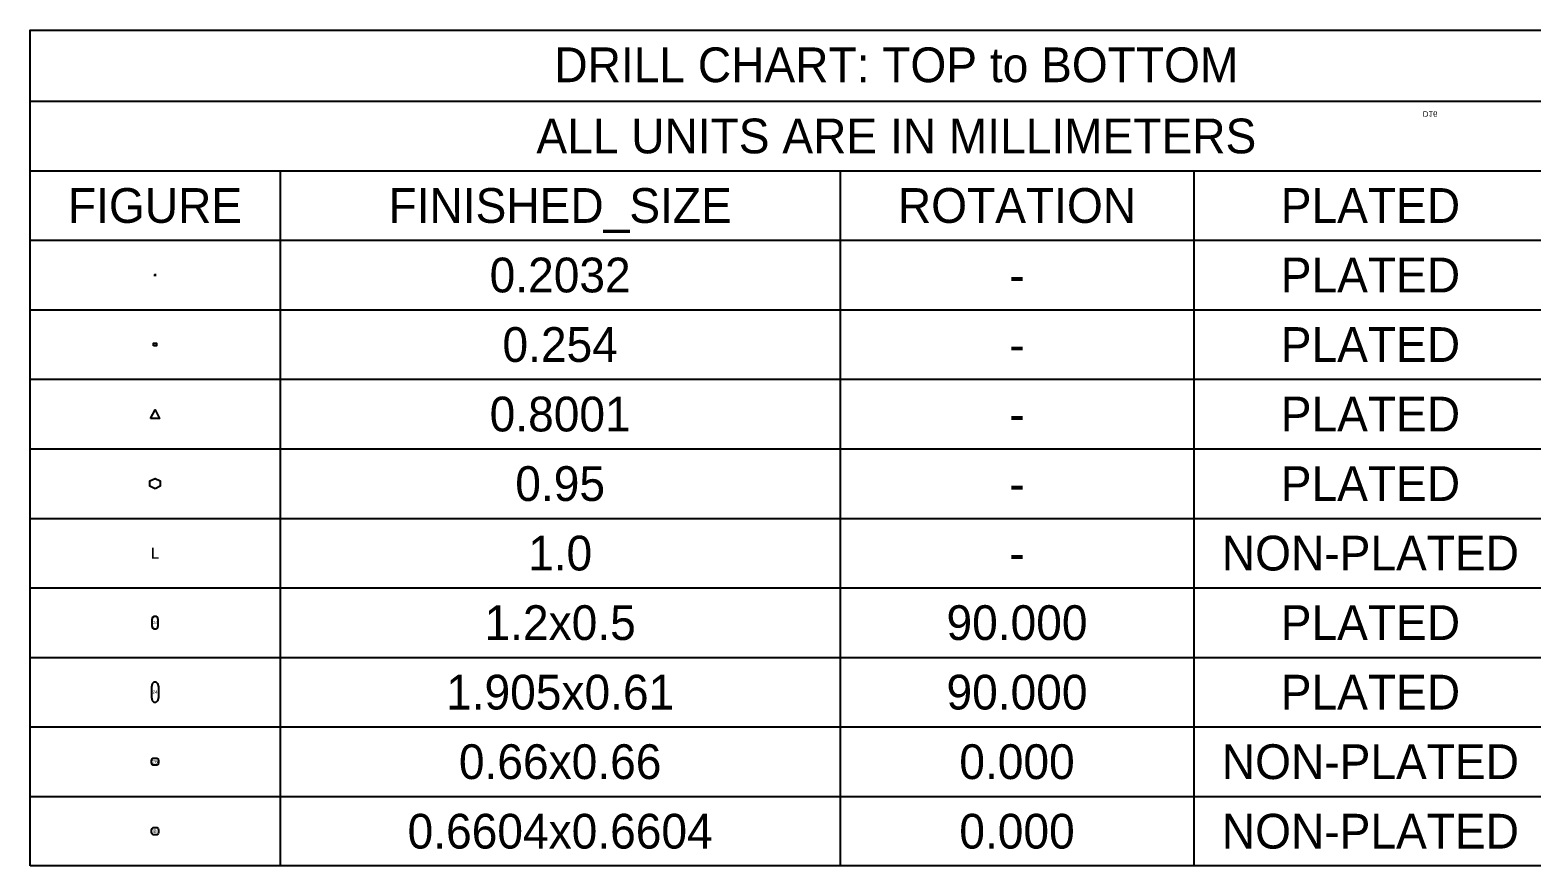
# Model space of a CAD drawing. Extents: x -209 to 15, y 9 to 85.
# Drawn here: x -208.8 to -71.6, y 8.7 to 85 of the extents above; entities that cross this region are included whole.
import ezdxf
from ezdxf.enums import TextEntityAlignment as Align

# ---------------------------------------------------------------- set-up
doc = ezdxf.new("R2010")
doc.units = 0
doc.layers.add('MA_NCLEGEND-1-6', color=190, linetype='CONTINUOUS')
doc.layers.add('RD_SILKSCREEN_BOTTOM', color=1, linetype='CONTINUOUS')

# ---------------------------------------------------------------- blocks, each defined once
blk = doc.blocks.new('FIGURE_OBLONG')
blk.add_lwpolyline([(-0.5, -0.125), (-0.5, 0.125), (-0.416, 0.375), (-0.25, 0.5), (0.25, 0.5), (0.416, 0.375), (0.5, 0.125), (0.5, -0.125), (0.416, -0.375), (0.25, -0.5), (-0.25, -0.5), (-0.416, -0.375)], close=True)
blk = doc.blocks.new('FIGURE_HEX')
blk.add_lwpolyline([(-0.5, 0), (-0.25, 0.5), (0.25, 0.5), (0.5, 0), (0.25, -0.5), (-0.25, -0.5)], close=True)
blk = doc.blocks.new('FIGURE_TRI')
blk.add_lwpolyline([(-0.5, -0.5), (0, 0.5), (0.5, -0.5)], close=True)
blk = doc.blocks.new('FIGURE_SQUARE')
blk.add_lwpolyline([(-0.5, -0.5), (-0.5, 0.5), (0.5, 0.5), (0.5, -0.5)], close=True)
blk = doc.blocks.new('FIGURE_CROSS')
for points in [[(-0.5, 0), (0.5, 0)], [(0, 0.5), (0, -0.5)]]:
    blk.add_lwpolyline(points)

msp = doc.modelspace()

# ---------------------------------------------------------------- linework, layer by layer
at = {"layer": 'MA_NCLEGEND-1-6'}
msp.add_lwpolyline([(-208.8125, 8.6808), (-208.8125, 85.0308), (-50.5451, 85.0308), (-50.5451, 8.6808)], close=True, dxfattribs=at)
for points in [[(-208.8125, 78.5308), (-50.5451, 78.5308)], [(-208.8125, 72.1808), (-50.5451, 72.1808)], [(-185.9779, 72.1808), (-185.9779, 8.6808)], [(-134.7969, 72.1808), (-134.7969, 8.6808)], [(-102.5135, 72.1808), (-102.5135, 8.6808)], [(-208.8125, 65.8308), (-50.5451, 65.8308)], [(-208.8125, 59.4808), (-50.5451, 59.4808)], [(-208.8125, 53.1308), (-50.5451, 53.1308)], [(-208.8125, 46.7808), (-50.5451, 46.7808)], [(-208.8125, 40.4308), (-50.5451, 40.4308)], [(-208.8125, 34.0808), (-50.5451, 34.0808)], [(-208.8125, 27.7308), (-50.5451, 27.7308)], [(-208.8125, 21.3808), (-50.5451, 21.3808)], [(-208.8125, 15.0308), (-50.5451, 15.0308)]]:
    msp.add_lwpolyline(points, dxfattribs=at)

# ---------------------------------------------------------------- block references
for name, p, xscale, yscale in [('FIGURE_CROSS', (-197.3952, 62.6558), 0.2032, 0.2032), ('FIGURE_SQUARE', (-197.3952, 56.3058), 0.254, 0.254), ('FIGURE_TRI', (-197.3952, 49.9558), 0.8001, 0.8001), ('FIGURE_OBLONG', (-197.3952, 18.2058), 0.66, 0.66), ('FIGURE_OBLONG', (-197.3952, 11.8558), 0.6604, 0.6604)]:
    msp.add_blockref(name, p, dxfattribs=dict(at, xscale=xscale, yscale=yscale))
at = {"layer": 'MA_NCLEGEND-1-6', "rotation": 90}
for name, p, xscale, yscale in [('FIGURE_HEX', (-197.3952, 43.6058), 0.95, 0.95), ('FIGURE_OBLONG', (-197.3952, 30.9058), 1.2, 0.5), ('FIGURE_OBLONG', (-197.3952, 24.5558), 1.905, 0.61)]:
    msp.add_blockref(name, p, dxfattribs=dict(at, xscale=xscale, yscale=yscale))

# ---------------------------------------------------------------- texts
at = {"layer": 'MA_NCLEGEND-1-6', "width": 0.992}
for s, p in [('DRILL CHART: TOP to BOTTOM', (-129.6788, 80.2683)), ('ALL UNITS ARE IN MILLIMETERS', (-129.6788, 73.7683)), ('FIGURE', (-197.3952, 67.4183)), ('FINISHED_SIZE', (-160.3874, 67.4183)), ('ROTATION', (-118.6552, 67.4183)), ('PLATED', (-86.3718, 67.4183)), ('0.2032', (-160.3874, 61.0683)), ('PLATED', (-86.3718, 61.0683)), ('-', (-118.6552, 61.0683)), ('0.254', (-160.3874, 54.7183)), ('PLATED', (-86.3718, 54.7183)), ('-', (-118.6552, 54.7183)), ('0.8001', (-160.3874, 48.3683)), ('PLATED', (-86.3718, 48.3683)), ('-', (-118.6552, 48.3683)), ('0.95', (-160.3874, 42.0183)), ('PLATED', (-86.3718, 42.0183)), ('-', (-118.6552, 42.0183)), ('1.0', (-160.3874, 35.6683)), ('NON-PLATED', (-86.3718, 35.6683)), ('-', (-118.6552, 35.6683)), ('1.2x0.5', (-160.3874, 29.3183)), ('90.000', (-118.6552, 29.3183)), ('PLATED', (-86.3718, 29.3183)), ('1.905x0.61', (-160.3874, 22.9683)), ('90.000', (-118.6552, 22.9683)), ('PLATED', (-86.3718, 22.9683)), ('0.66x0.66', (-160.3874, 16.6183)), ('0.000', (-118.6552, 16.6183)), ('NON-PLATED', (-86.3718, 16.6183)), ('0.6604x0.6604', (-160.3874, 10.2683)), ('0.000', (-118.6552, 10.2683)), ('NON-PLATED', (-86.3718, 10.2683))]:
    msp.add_text(s, height=3.175, dxfattribs=at).set_placement(p, align=Align.CENTER)
at = {"layer": 'MA_NCLEGEND-1-6'}
for s, height, p in [('L', 1, (-197.3952, 37.2558)), ('OA', 0.25, (-197.3952, 30.9058)), ('24', 0.305, (-197.3952, 24.5558)), ('26', 0.33, (-197.3952, 18.2058)), ('B', 0.3302, (-197.3952, 11.8558))]:
    msp.add_text(s, height=height, dxfattribs=at).set_placement(p, align=Align.MIDDLE_CENTER)
at = {"layer": 'RD_SILKSCREEN_BOTTOM', "text_generation_flag": 2, "width": 1.1048}
msp.add_text('D16', height=0.5, rotation=180, dxfattribs=at).set_placement((-81.5977, 77.6084))

doc.saveas('drawing.dxf')
